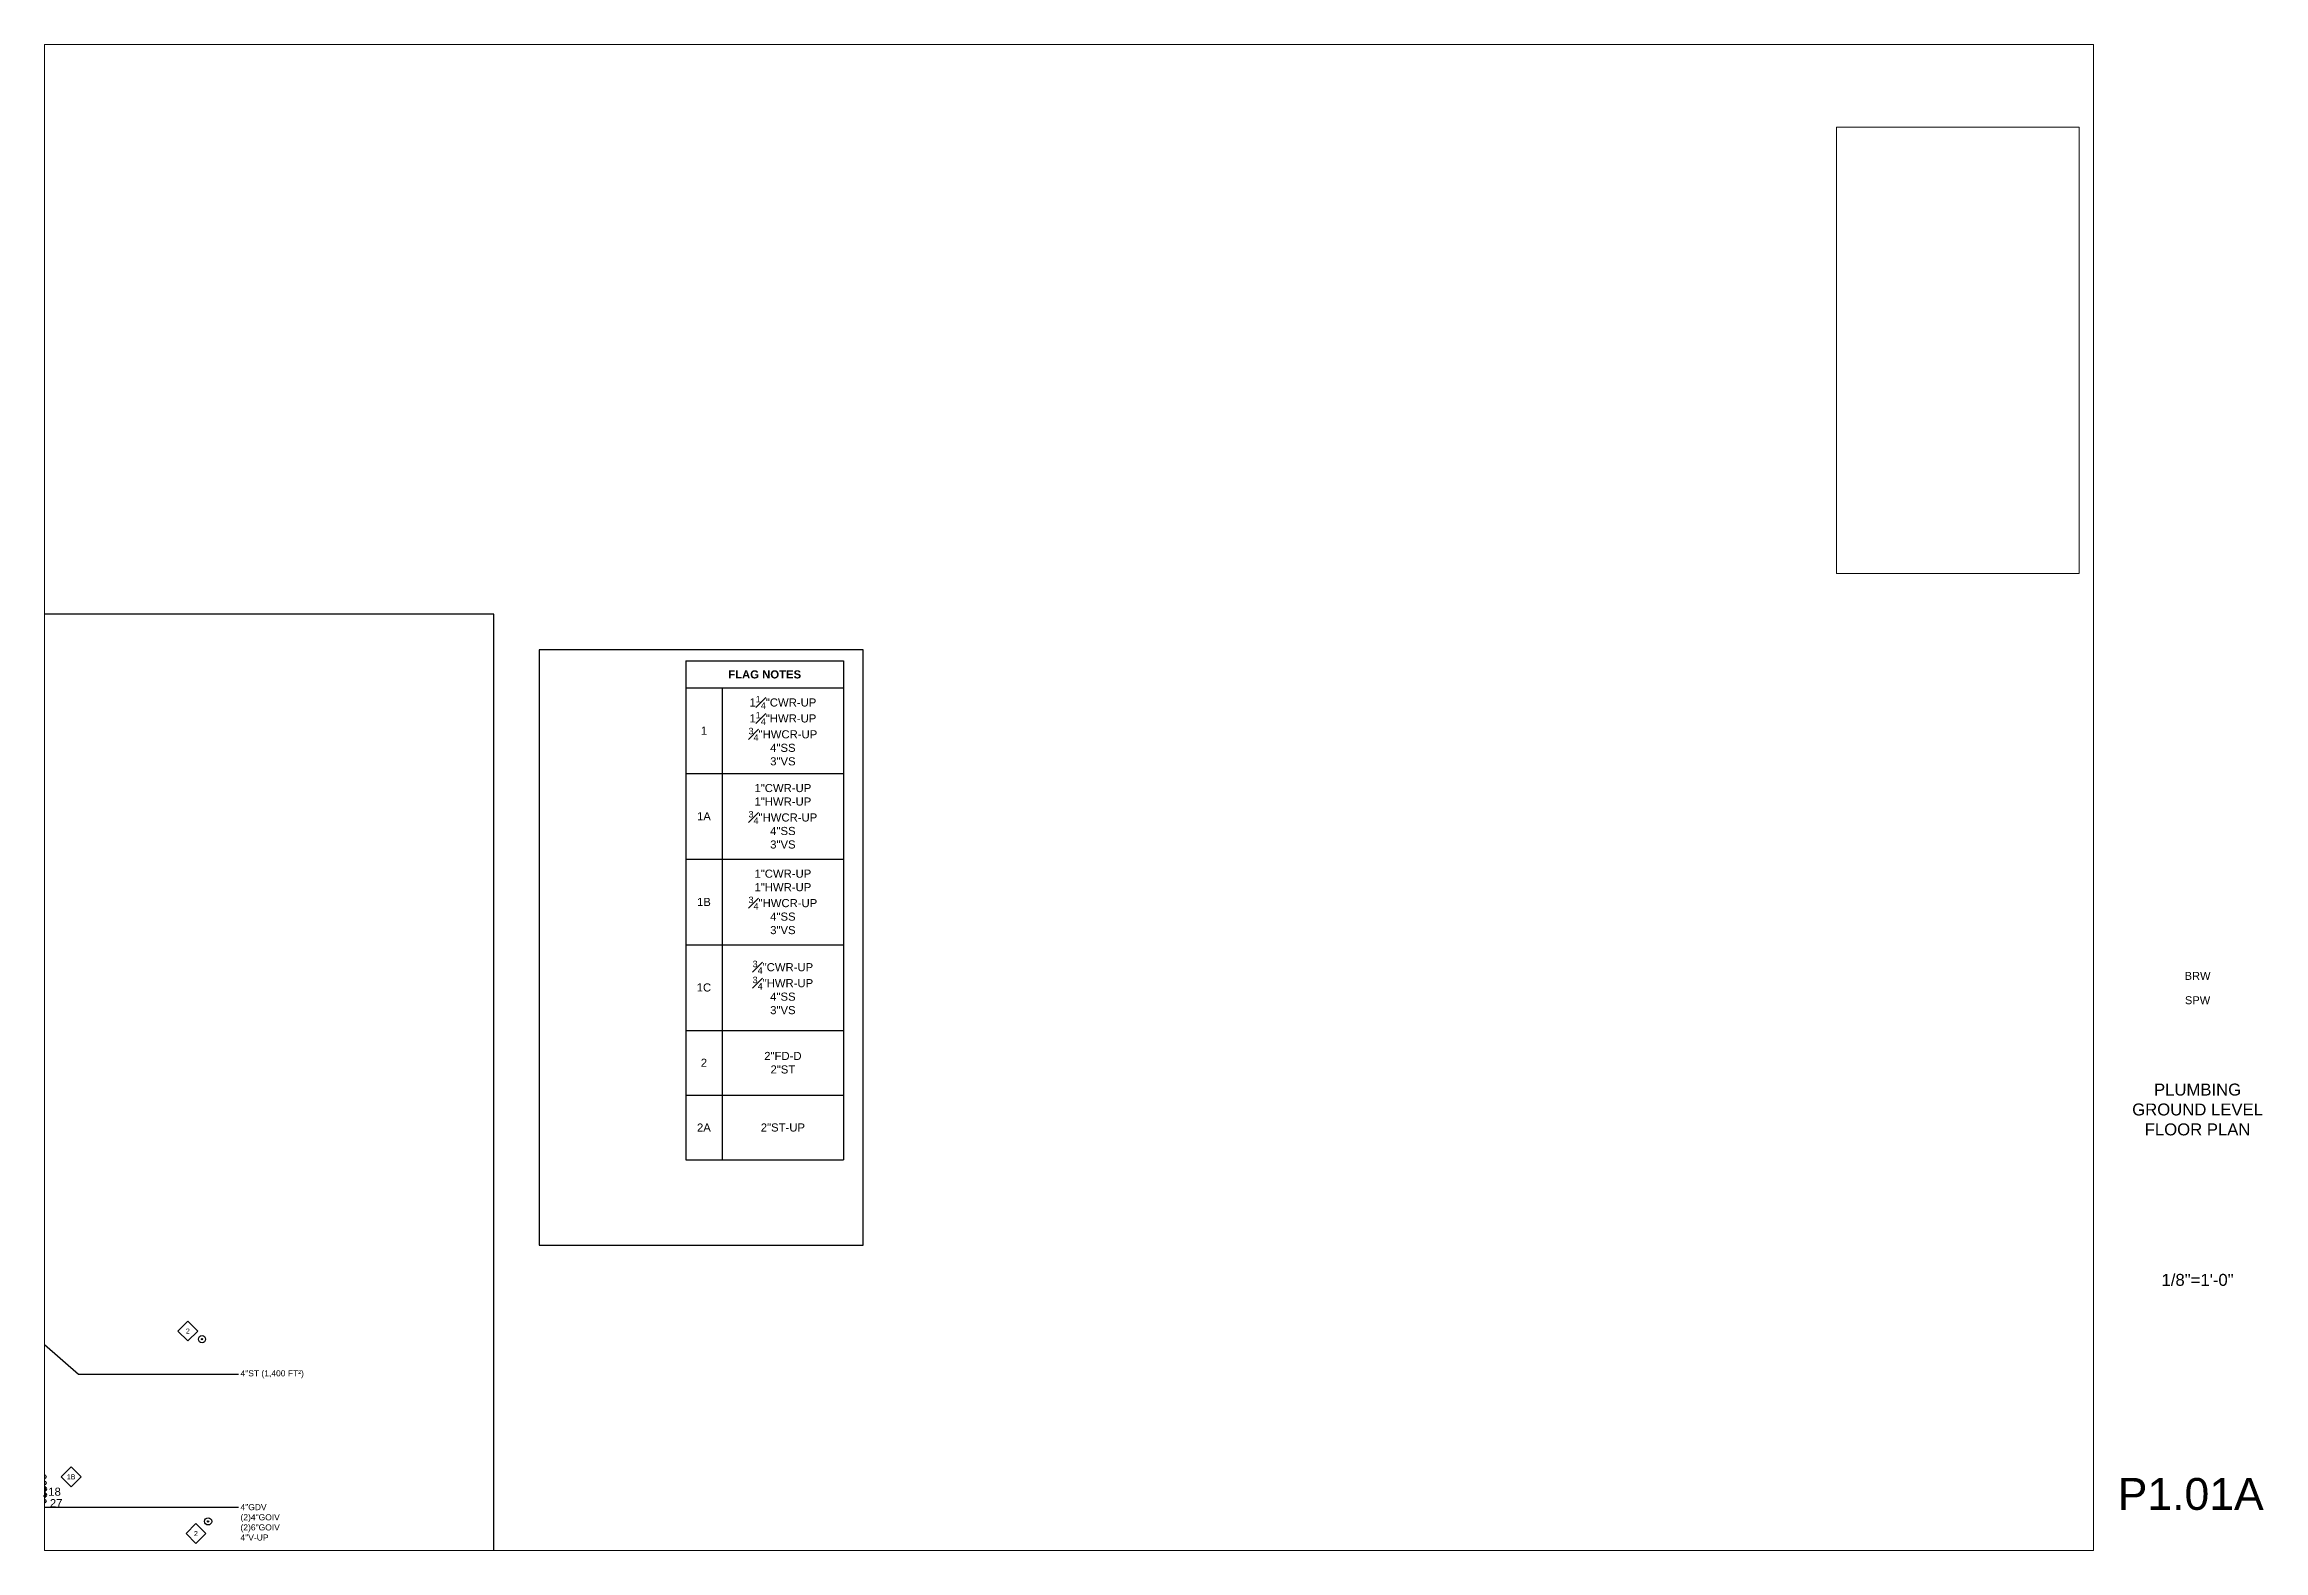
# Paper-space layout 'P1.01A_24x36' of a CAD drawing. Extents: x 1 to 35.3, y 0.4 to 23.6.
# The model-space entities are those that its viewports show. They can reach past a viewport. Long polylines and large blocks are cut down to what shows.
import ezdxf
from ezdxf.enums import TextEntityAlignment as Align

# ---------------------------------------------------------------- set-up
doc = ezdxf.new("R2010")
doc.units = 0
doc.header["$LTSCALE"] = 36
doc.header["$MEASUREMENT"] = 0
doc.linetypes.add('VENT', pattern=[0.3, 0.2, -0.1])
for name, color, linetype in [('0-BORDER-TXT', 2, 'Continuous'), ('G-ANNO-TEXT', 70, 'Continuous'), ('G-ANNO-TEXT @ 96', 70, 'Continuous'), ('P-HW-N', 1, 'Continuous'), ('P-HW-N @ 1 (1)', 1, 'Continuous'), ('P-HW-N @ 1 (2)', 1, 'Continuous'), ('P-HW-N @ 128', 1, 'Continuous'), ('P-HW-N @ 192', 1, 'Continuous'), ('P-HW-N @ 384', 1, 'Continuous'), ('P-HW-N @ 48', 1, 'Continuous'), ('P-HW-N @ 64', 1, 'Continuous'), ('P-HW-N @ 768', 1, 'Continuous'), ('P-HW-N @ 96', 1, 'Continuous'), ('P-HWC-N', 2, 'Continuous'), ('P-HWC-N @ 1 (1)', 2, 'Continuous'), ('P-HWC-N @ 1 (2)', 2, 'Continuous'), ('P-HWC-N @ 128', 2, 'Continuous'), ('P-HWC-N @ 192', 2, 'Continuous'), ('P-HWC-N @ 384', 2, 'Continuous'), ('P-HWC-N @ 48', 2, 'Continuous'), ('P-HWC-N @ 64', 2, 'Continuous'), ('P-HWC-N @ 768', 2, 'Continuous'), ('P-HWC-N @ 96', 2, 'Continuous'), ('P-SANV-N @ 96', 5, 'VENT'), ('P-STRM-N @ 96', 2, 'Continuous')]:
    doc.layers.add(name, color=color, linetype=linetype)
doc.layers.add('G-Anno-View', color=161, linetype='Continuous', lineweight=18, plot=False)
for name, color, linetype, lineweight in [('P-CW-N', 4, 'Continuous', 60), ('P-CW-N @ 96', 4, 'Continuous', 60), ('P-SAN-N @ 96', 6, 'Continuous', 60)]:
    doc.layers.add(name, color=color, linetype=linetype, lineweight=lineweight)
doc.layers.add('P-SAN-DFU', color=7, linetype='Continuous', plot=False)
doc.styles.add('Arial', font='arial.ttf')
doc.styles.add('Arial Bold', font='arialbd.ttf')
doc.styles.add('Arial_1', font='arial.ttf', dxfattribs={"height": 0.092206})

# ---------------------------------------------------------------- blocks, each defined once
blk = doc.blocks.new('*U7')
blk.add_circle((0, 0), 0.0312)
blk = doc.blocks.new('*U18')
blk.add_lwpolyline([(0, 0.031, 0.634258), (0, 0, -0.634258), (0, -0.031)], format="xyb")
blk.add_circle((0, 0), 0.0312)
blk = doc.blocks.new('DIAMOND TAG')
blk.add_lwpolyline([(0, -0.153), (0.153, 0), (0, 0.153), (-0.153, 0)], close=True)
at = {"style": 'Arial'}
blk.add_attdef('XXX', text='', height=0.0781, dxfattribs=at).set_placement((0, 0), align=Align.MIDDLE)
blk = doc.blocks.new('*U15')
at = {"layer": 'DEFPOINTS'}
blk.add_lwpolyline([(-0.15625, -0.0625), (0.15625, -0.0625), (0.15625, 0.0625), (-0.15625, 0.0625)], close=True, dxfattribs=at)
at = {"style": 'Arial'}
blk.add_text('HWC', height=0.078125, dxfattribs=at).set_placement((0, 0), align=Align.MIDDLE)
blk = doc.blocks.new('*U1531')
at = {"layer": 'P-HWC-N @ 1 (1)', "linetype": 'ByBlock', "lineweight": -2, "rotation": 90}
blk.add_blockref('*U15', (-304, 499.7), dxfattribs=at)
at = {"layer": 'P-HWC-N @ 1 (2)', "linetype": 'ByBlock', "lineweight": -2, "rotation": 90}
blk.add_blockref('*U15', (-304, 499.7), dxfattribs=at)
at = {"layer": 'P-HWC-N @ 128', "linetype": 'ByBlock', "lineweight": -2, "xscale": 128, "yscale": 128, "zscale": 128, "rotation": 90}
blk.add_blockref('*U15', (-304, 499.7), dxfattribs=at)
at = {"layer": 'P-HWC-N @ 192', "linetype": 'ByBlock', "lineweight": -2, "xscale": 192, "yscale": 192, "zscale": 192, "rotation": 90}
blk.add_blockref('*U15', (-304, 499.7), dxfattribs=at)
at = {"layer": 'P-HWC-N @ 384', "linetype": 'ByBlock', "lineweight": -2, "xscale": 384, "yscale": 384, "zscale": 384, "rotation": 90}
blk.add_blockref('*U15', (-304, 499.7), dxfattribs=at)
at = {"layer": 'P-HWC-N @ 48', "linetype": 'ByBlock', "lineweight": -2, "xscale": 48, "yscale": 48, "zscale": 48, "rotation": 90}
blk.add_blockref('*U15', (-304, 499.7), dxfattribs=at)
at = {"layer": 'P-HWC-N @ 64', "linetype": 'ByBlock', "lineweight": -2, "xscale": 64, "yscale": 64, "zscale": 64, "rotation": 90}
blk.add_blockref('*U15', (-304, 499.7), dxfattribs=at)
at = {"layer": 'P-HWC-N @ 768', "linetype": 'ByBlock', "lineweight": -2, "xscale": 768, "yscale": 768, "zscale": 768, "rotation": 90}
blk.add_blockref('*U15', (-304, 499.7), dxfattribs=at)
at = {"layer": 'P-HWC-N @ 96', "linetype": 'ByBlock', "lineweight": -2, "xscale": 96, "yscale": 96, "zscale": 96, "rotation": 90}
blk.add_blockref('*U15', (-304, 499.7), dxfattribs=at)
blk = doc.blocks.new('*U39')
at = {"layer": 'DEFPOINTS'}
blk.add_lwpolyline([(-0.125, -0.0625), (0.125, -0.0625), (0.125, 0.0625), (-0.125, 0.0625)], close=True, dxfattribs=at)
at = {"style": 'Arial'}
blk.add_text('HW', height=0.07812, dxfattribs=at).set_placement((0, 0), align=Align.MIDDLE)
blk = doc.blocks.new('*U1533')
at = {"layer": 'P-HW-N @ 1 (1)', "linetype": 'ByBlock', "lineweight": -2, "rotation": 90}
blk.add_blockref('*U39', (-313, 499.7), dxfattribs=at)
at = {"layer": 'P-HW-N @ 1 (2)', "linetype": 'ByBlock', "lineweight": -2, "rotation": 90}
blk.add_blockref('*U39', (-313, 499.7), dxfattribs=at)
at = {"layer": 'P-HW-N @ 128', "linetype": 'ByBlock', "lineweight": -2, "xscale": 128, "yscale": 128, "zscale": 128, "rotation": 90}
blk.add_blockref('*U39', (-313, 499.7), dxfattribs=at)
at = {"layer": 'P-HW-N @ 192', "linetype": 'ByBlock', "lineweight": -2, "xscale": 192, "yscale": 192, "zscale": 192, "rotation": 90}
blk.add_blockref('*U39', (-313, 499.7), dxfattribs=at)
at = {"layer": 'P-HW-N @ 384', "linetype": 'ByBlock', "lineweight": -2, "xscale": 384, "yscale": 384, "zscale": 384, "rotation": 90}
blk.add_blockref('*U39', (-313, 499.7), dxfattribs=at)
at = {"layer": 'P-HW-N @ 48', "linetype": 'ByBlock', "lineweight": -2, "xscale": 48, "yscale": 48, "zscale": 48, "rotation": 90}
blk.add_blockref('*U39', (-313, 499.7), dxfattribs=at)
at = {"layer": 'P-HW-N @ 64', "linetype": 'ByBlock', "lineweight": -2, "xscale": 64, "yscale": 64, "zscale": 64, "rotation": 90}
blk.add_blockref('*U39', (-313, 499.7), dxfattribs=at)
at = {"layer": 'P-HW-N @ 768', "linetype": 'ByBlock', "lineweight": -2, "xscale": 768, "yscale": 768, "zscale": 768, "rotation": 90}
blk.add_blockref('*U39', (-313, 499.7), dxfattribs=at)
at = {"layer": 'P-HW-N @ 96', "linetype": 'ByBlock', "lineweight": -2, "xscale": 96, "yscale": 96, "zscale": 96, "rotation": 90}
blk.add_blockref('*U39', (-313, 499.7), dxfattribs=at)
blk = doc.blocks.new('DRAIN')
at = {"linetype": 'Continuous'}
blk.add_circle((0, 0), 0.0553, dxfattribs=at)
at = {"color": 7, "linetype": 'Continuous'}
blk.add_circle((0, 0), 0.01, dxfattribs=at)

msp = doc.modelspace()

# ---------------------------------------------------------------- linework, layer by layer
at = {"color": 7, "linetype": 'Continuous'}
msp.add_line((-261.6, 609.7), (-268.4, 617.8), dxfattribs=at)
at = {"linetype": 'Continuous'}
msp.add_circle((-265, 613.7), 3.38, dxfattribs=at)
at = {"layer": 'DEFPOINTS'}
for p, q in [((410.3, 1886.1), (-2625.7, 1886.1)), ((410.3, -345.9), (410.3, 1886.1)), ((957.3, 1833.1), (477.7, 1833.1)), ((477.7, 1833.1), (477.7, 950.8)), ((957.3, 1833.1), (477.7, 1833.1)), ((477.7, 1833.1), (477.7, 950.8)), ((957.3, 950.8), (957.3, 1833.1)), ((957.3, 950.8), (957.3, 1833.1)), ((477.7, 950.8), (957.3, 950.8)), ((477.7, 950.8), (957.3, 950.8))]:
    msp.add_line(p, q, dxfattribs=at)
at = {"layer": 'G-ANNO-TEXT'}
for p, q in [((694.6, 1816.7), (928.6, 1816.7)), ((694.6, 1816.7), (694.6, 1077.3)), ((928.6, 1816.7), (928.6, 1077.3)), ((694.6, 1776.7), (928.6, 1776.7)), ((748.6, 1776.7), (748.6, 1077.3)), ((694.6, 1649.9), (928.6, 1649.9)), ((694.6, 1523), (928.6, 1523)), ((694.6, 1396.2), (928.6, 1396.2)), ((694.6, 1269.3), (928.6, 1269.3)), ((694.6, 1173.3), (928.6, 1173.3)), ((694.6, 1077.3), (928.6, 1077.3))]:
    msp.add_line(p, q, dxfattribs=at)
for points in [[(-331, 869.8), (-205, 759.7), (32, 759.7)], [(-496.5, 581.3), (-478, 562.7), (32, 562.7)]]:
    msp.add_lwpolyline(points, dxfattribs=at)
at = {"layer": 'P-CW-N'}
msp.add_line((-259, 589.7), (-274, 589.7), dxfattribs=at)
at = {"layer": 'P-HW-N'}
msp.add_line((-259, 598.7), (-274, 598.7), dxfattribs=at)
at = {"layer": 'P-HWC-N'}
for p, q in [((-268, 613.7), (-271, 613.7)), ((-256, 613.7), (-262, 613.7)), ((-256, 610.7), (-256, 613.7))]:
    msp.add_line(p, q, dxfattribs=at)

# ---------------------------------------------------------------- block references
at = {"layer": 'G-ANNO-TEXT @ 96'}
ref = msp.add_blockref('DIAMOND TAG', (-43, 823.7), dxfattribs=dict(at, xscale=96, yscale=96, zscale=96, rotation=180))
ref.add_attrib('XXX', '2', dxfattribs={"layer": '0', "height": 7.5, "style": 'Arial'}).set_placement((-43, 823.7), align=Align.MIDDLE)
at = {"layer": 'G-ANNO-TEXT @ 96', "xscale": 96, "yscale": 96, "zscale": 96}
msp.add_blockref('DIAMOND TAG', (-216, 607.7), dxfattribs=at).add_auto_attribs({'XXX': '1B'})
at = {"layer": 'G-ANNO-TEXT @ 96'}
ref = msp.add_blockref('DIAMOND TAG', (-31, 523.7), dxfattribs=dict(at, xscale=96, yscale=96, zscale=96, rotation=180))
ref.add_attrib('XXX', '2', dxfattribs={"layer": '0', "height": 7.5, "style": 'Arial'}).set_placement((-31, 523.7), align=Align.MIDDLE)
at = {"layer": 'P-CW-N @ 96', "xscale": 96, "yscale": 96, "zscale": 96}
msp.add_blockref('*U7', (-256, 589.7), dxfattribs=at)
at = {"layer": 'P-HW-N'}
msp.add_blockref('*U1533', (0, 0), dxfattribs=at)
at = {"layer": 'P-HW-N @ 96', "xscale": 96, "yscale": 96, "zscale": 96}
msp.add_blockref('*U7', (-256, 598.7), dxfattribs=at)
at = {"layer": 'P-HWC-N'}
msp.add_blockref('*U1531', (0, 0), dxfattribs=at)
at = {"layer": 'P-HWC-N @ 96', "xscale": 96, "yscale": 96, "zscale": 96, "rotation": 180}
msp.add_blockref('*U7', (-256, 607.7), dxfattribs=at)
at = {"layer": 'P-SAN-N @ 96', "xscale": 96, "yscale": 96, "zscale": 96}
msp.add_blockref('*U18', (-256, 580.7), dxfattribs=at)
at = {"layer": 'P-SANV-N @ 96', "xscale": 96, "yscale": 96, "zscale": 96}
msp.add_blockref('*U18', (-256, 571.7), dxfattribs=at)
at = {"layer": 'P-STRM-N @ 96', "xscale": 96, "yscale": 96, "zscale": 96}
for p in [(-22, 811.7), (-13, 541.7)]:
    msp.add_blockref('DRAIN', p, dxfattribs=at)

# ---------------------------------------------------------------- texts
at = {"layer": 'G-ANNO-TEXT', "char_height": 12, "attachment_point": 5}
for s, insert, width, style in [('FLAG NOTES', (811.6, 1796.7), 210, 'Arial Bold'), ('\\A1;1{\\H0.8x;\\S1#4;}"CWR-UP\\P1{\\H0.8x;\\S1#4;}"HWR-UP\\P{\\H0.8x;\\S3#4;}"HWCR-UP\\P4"SS\\P3"VS', (838.6, 1713.3), 156, 'Arial'), ('1', (721.6, 1713.3), 30, 'Arial'), ('\\A1;1"CWR-UP\\P1"HWR-UP\\P{\\H0.8x;\\S3#4;}"HWCR-UP\\P4"SS\\P3"VS', (838.6, 1586.5), 156, 'Arial'), ('1A', (721.6, 1586.5), 30, 'Arial'), ('\\A1;1"CWR-UP\\P1"HWR-UP\\P{\\H0.8x;\\S3#4;}"HWCR-UP\\P4"SS\\P3"VS', (838.6, 1459.6), 156, 'Arial'), ('1B', (721.6, 1459.6), 30, 'Arial'), ('\\A1;{\\H0.8x;\\S3#4;}"CWR-UP\\P{\\H0.8x;\\S3#4;}"HWR-UP\\P4"SS\\P3"VS', (838.6, 1332.8), 156, 'Arial'), ('1C', (721.6, 1332.8), 30, 'Arial'), ('2', (721.6, 1221.3), 53.938, 'Arial'), ('\\A1;2"FD-D\\P2"ST', (838.6, 1221.3), 179.938, 'Arial'), ('2A', (721.6, 1125.3), 53.938, 'Arial'), ('2"ST-UP', (838.6, 1125.3), 179.938, 'Arial')]:
    msp.add_mtext(s, dxfattribs=dict(at, insert=insert, width=width, style=style))
at = {"layer": 'G-ANNO-TEXT', "char_height": 9, "attachment_point": 1, "style": 'Arial'}
for s, insert in [('4"ST (1,400 FT²)', (35, 765.6)), ('4"GDV\\P(2)4"GOIV\\P(2)6"GOIV\\P4"V-UP', (35, 567.3))]:
    msp.add_mtext(s, dxfattribs=dict(at, insert=insert))
at = {"layer": 'P-SAN-DFU', "color": 3, "style": 'Arial'}
msp.add_text('18', height=12, dxfattribs=at).set_placement((-249.8, 579.7))
at = {"layer": 'P-SAN-DFU', "style": 'Arial'}
msp.add_text('27', height=12, dxfattribs=at).set_placement((-247.5, 562.7))

psp = doc.layouts.new('P1.01A_24x36')

# ---------------------------------------------------------------- texts
at = {"layer": '0-BORDER-TXT', "style": 'Arial_1'}
for s, height, p in [('BRW', 0.1228, (34.231, 9.246)), ('SPW', 0.1228, (34.231, 8.871)), ('1/8"=1\'-0"', 0.1844, (34.231, 4.558)), ('P1.01A', 0.4917, (34.125, 1.25))]:
    psp.add_text(s, height=height, dxfattribs=at).set_placement(p, align=Align.MIDDLE)
at = {"layer": '0-BORDER-TXT', "insert": (34.231, 7.183), "char_height": 0.1844, "width": 2.51547, "attachment_point": 5, "style": 'Arial_1'}
psp.add_mtext('PLUMBING\\PGROUND LEVEL \\PFLOOR PLAN', dxfattribs=at)

# ---------------------------------------------------------------- viewports
at = {"layer": 'G-Anno-View'}
vp = psp.add_viewport(center=(16.813, 12), size=(31.625, 23.25), view_center_point=(1262.483, 1614.36), view_height=2232, dxfattribs=at)
vp.frozen_layers = ['P-HW-N @ 1 (1)', 'P-HW-N @ 1 (2)', 'P-HW-N @ 128', 'P-HW-N @ 192', 'P-HW-N @ 384', 'P-HW-N @ 48', 'P-HW-N @ 64', 'P-HW-N @ 768', 'P-HWC-N @ 1 (1)', 'P-HWC-N @ 1 (2)', 'P-HWC-N @ 128', 'P-HWC-N @ 192', 'P-HWC-N @ 384', 'P-HWC-N @ 48', 'P-HWC-N @ 64', 'P-HWC-N @ 768']
vp = psp.add_viewport(center=(30.529, 18.903), size=(3.746, 6.8932), view_center_point=(4417.511, 2236.225), view_height=882.3265, status=3, dxfattribs=at)
vp.frozen_layers = ['G-ANNO-TEXT @ 96', 'P-CW-N @ 96', 'P-HW-N @ 1 (1)', 'P-HW-N @ 1 (2)', 'P-HW-N @ 192', 'P-HW-N @ 384', 'P-HW-N @ 48', 'P-HW-N @ 64', 'P-HW-N @ 768', 'P-HW-N @ 96', 'P-HWC-N @ 1 (1)', 'P-HWC-N @ 1 (2)', 'P-HWC-N @ 192', 'P-HWC-N @ 384', 'P-HWC-N @ 48', 'P-HWC-N @ 64', 'P-HWC-N @ 768', 'P-HWC-N @ 96', 'P-SAN-N @ 96', 'P-SANV-N @ 96', 'P-STRM-N @ 96']

doc.saveas('drawing.dxf')
